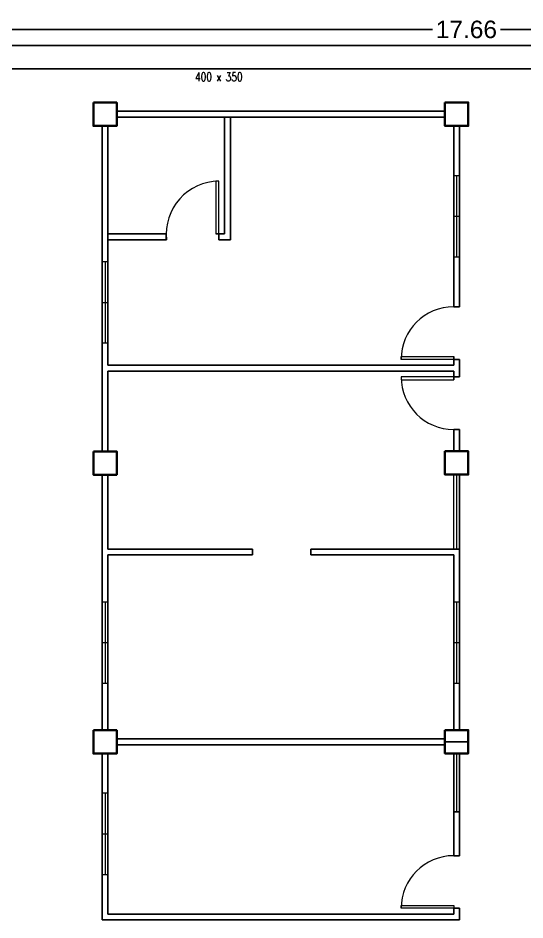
# Model space of a CAD drawing. Header units: millimetres. Extents: x 3 to 434, y 1 to 233.
# Drawn here: x 150.58 to 159.27, y 115.47 to 130.92 of the extents above; entities that cross this region are included whole.
import ezdxf

# ---------------------------------------------------------------- set-up
doc = ezdxf.new("R2010")
doc.units = ezdxf.units.MM
doc.header["$MEASUREMENT"] = 0
for name, color, linetype in [('dimen', 7, 'Continuous'), ('ducting label', 7, 'Continuous'), ('exhaust', 1, 'Continuous')]:
    doc.layers.add(name, color=color, linetype=linetype)
doc.styles.add('Arch-Dim', font='simplex.shx', dxfattribs={"width": 0.75})
doc.styles.get("Standard").update_dxf_attribs({"font": 'arial.ttf'})
doc.dimstyles.new('Copy of dimension', dxfattribs={"dimtxt": 0.3, "dimasz": 0.3, "dimexe": 0.18, "dimexo": 0.0625, "dimgap": 0.09, "dimtad": 0, "dimzin": 0, "dimdsep": 46, "dimtxsty": 'Standard', "dimblk": 'OBLIQUE', "dimcen": 0.09, "dimclrd": 256, "dimclre": 256, "dimclrt": 256, "dimadec": 0, "dimazin": 0, "dimtfac": 1, "dimtofl": 0, "dimtmove": 0, "dimatfit": 3, "dimldrblk": 'OBLIQUE', "dimfxl": 1, "dimtolj": 1, "dimtzin": 0, "dimarcsym": 0})

# ---------------------------------------------------------------- blocks, each defined once
blk = doc.blocks.new('_Oblique')
at = {"color": 0, "linetype": 'ByBlock', "lineweight": -2}
blk.add_line((-0.5, -0.5), (0.5, 0.5), dxfattribs=at)
blk = doc.blocks.new('*D25')
at = {"layer": 'Defpoints', "color": 0, "transparency": 16777216}
for p in [(167.093, 130.723), (167.093, 130.55), (149.435, 129.85)]:
    blk.add_point(p, dxfattribs=at)
at = {"layer": 'dimen', "lineweight": -2, "transparency": 16777216}
for p, q in [((149.435, 129.913), (149.435, 130.903)), ((167.093, 130.613), (167.093, 130.903)), ((149.435, 130.723), (157.682, 130.723)), ((167.093, 130.723), (158.846, 130.723))]:
    blk.add_line(p, q, dxfattribs=at)
at = {"layer": 'dimen', "lineweight": -2, "transparency": 16777216, "xscale": 0.3, "yscale": 0.3, "zscale": 0.3, "rotation": 180}
blk.add_blockref('_Oblique', (149.435, 130.723), dxfattribs=at)
at = {"layer": 'dimen', "lineweight": -2, "transparency": 16777216, "xscale": 0.3, "yscale": 0.3, "zscale": 0.3}
blk.add_blockref('_Oblique', (167.093, 130.723), dxfattribs=at)
at = {"layer": 'dimen', "transparency": 16777216, "insert": (158.264, 130.723), "char_height": 0.3, "attachment_point": 5}
blk.add_mtext('\\A1;17.66', dxfattribs=at)

msp = doc.modelspace()

# ---------------------------------------------------------------- linework, layer by layer
at = {"color": 8, "lineweight": 25}
for p, q in [((157.896, 129.323), (152.271, 129.323)), ((157.896, 129.223), (152.271, 129.223)), ((154.121, 127.223), (154.121, 129.223)), ((154.221, 127.123), (154.221, 129.223)), ((152.021, 129.071), (152.021, 123.496)), ((152.121, 129.071), (152.121, 124.973)), ((158.046, 125.973), (158.046, 129.073)), ((158.146, 125.973), (158.146, 129.073)), ((152.121, 127.223), (153.121, 127.223)), ((153.121, 127.123), (153.121, 127.223)), ((153.971, 127.223), (154.121, 127.223)), ((154.121, 127.223), (154.021, 127.223)), ((154.021, 127.223), (154.021, 127.123)), ((152.121, 127.123), (153.126, 127.123)), ((152.121, 127.123), (152.121, 124.973)), ((154.021, 127.123), (154.221, 127.123)), ((158.046, 125.973), (158.146, 125.973)), ((158.046, 124.973), (158.046, 125.123)), ((158.046, 125.073), (158.146, 125.073)), ((158.146, 124.773), (158.146, 125.073)), ((152.121, 124.973), (158.046, 124.973)), ((152.121, 124.873), (152.121, 123.496)), ((152.121, 124.873), (158.046, 124.873)), ((158.046, 124.723), (158.046, 124.873)), ((158.146, 124.773), (158.046, 124.773)), ((158.046, 123.498), (158.046, 123.873)), ((158.146, 123.873), (158.046, 123.873)), ((158.146, 123.498), (158.146, 123.873)), ((152.021, 123.096), (152.021, 118.721)), ((152.121, 123.096), (152.121, 121.823)), ((158.146, 118.723), (158.146, 123.098)), ((154.596, 121.823), (152.121, 121.823)), ((154.596, 121.723), (154.596, 121.823)), ((158.046, 121.823), (155.596, 121.823)), ((155.596, 121.823), (155.596, 121.723)), ((158.046, 121.823), (155.596, 121.823)), ((152.121, 121.723), (152.121, 118.721)), ((154.596, 121.723), (152.121, 121.723)), ((158.046, 121.723), (155.596, 121.723)), ((158.046, 118.723), (158.046, 121.723)), ((152.271, 118.571), (157.896, 118.571)), ((157.896, 118.523), (158.296, 118.523)), ((152.271, 118.471), (157.896, 118.471)), ((152.021, 118.321), (152.021, 115.471)), ((152.121, 118.321), (152.121, 115.571)), ((158.046, 116.571), (158.046, 118.323)), ((158.146, 116.571), (158.146, 118.323)), ((158.146, 116.571), (158.046, 116.571)), ((152.121, 115.571), (158.046, 115.571)), ((158.046, 115.571), (158.046, 115.671)), ((158.046, 115.571), (158.046, 115.671)), ((158.046, 115.671), (158.146, 115.671)), ((158.146, 115.471), (158.146, 115.671)), ((152.021, 115.471), (158.146, 115.471))]:
    msp.add_line(p, q, dxfattribs=at)
at = {"color": 8, "lineweight": 13}
for p, q in [((154.021, 128.123), (153.971, 128.123)), ((153.971, 128.123), (153.971, 127.223)), ((154.021, 127.223), (154.021, 128.123)), ((157.146, 125.073), (157.146, 125.123)), ((157.146, 125.123), (158.046, 125.123)), ((158.046, 125.073), (157.146, 125.073)), ((157.146, 124.773), (157.146, 124.723)), ((158.046, 124.773), (157.146, 124.773)), ((157.146, 124.723), (158.046, 124.723)), ((157.146, 115.721), (158.046, 115.721)), ((157.146, 115.671), (157.146, 115.721)), ((158.046, 115.721), (158.046, 115.671)), ((158.046, 115.671), (157.146, 115.671))]:
    msp.add_line(p, q, dxfattribs=at)
at = {"color": 8, "lineweight": 9}
for p, q in [((158.046, 127.523), (158.046, 128.223)), ((158.046, 128.223), (158.146, 128.223)), ((158.096, 128.223), (158.096, 126.823)), ((158.146, 128.223), (158.146, 126.823)), ((158.046, 127.523), (158.146, 127.523)), ((152.021, 126.748), (152.121, 126.748)), ((152.071, 126.748), (152.071, 125.348)), ((158.146, 126.823), (158.046, 126.823)), ((152.021, 126.048), (152.121, 126.048)), ((152.121, 125.348), (152.021, 125.348)), ((158.046, 121.823), (158.046, 123.098)), ((158.096, 123.098), (158.096, 121.823)), ((158.046, 121.823), (158.146, 121.823)), ((152.021, 120.922), (152.121, 120.922)), ((152.071, 120.922), (152.071, 119.522)), ((158.046, 120.922), (158.146, 120.922)), ((158.096, 120.922), (158.096, 119.522)), ((152.021, 120.222), (152.121, 120.222)), ((158.046, 120.222), (158.146, 120.222)), ((152.121, 119.522), (152.021, 119.522)), ((158.146, 119.522), (158.046, 119.522)), ((158.046, 118.323), (158.046, 117.323)), ((158.096, 118.323), (158.096, 117.323)), ((152.021, 116.946), (152.021, 117.646)), ((152.021, 117.646), (152.121, 117.646)), ((152.071, 117.646), (152.071, 116.246)), ((152.121, 117.646), (152.121, 116.246)), ((158.046, 117.323), (158.146, 117.323)), ((152.021, 116.946), (152.121, 116.946)), ((152.121, 116.246), (152.021, 116.246))]:
    msp.add_line(p, q, dxfattribs=at)
at = {"color": 8, "lineweight": -2}
msp.add_line((153.126, 127.123), (153.121, 127.123), dxfattribs=at)
at = {"color": 8, "lineweight": 35}
for points in [[(151.871, 129.471), (152.271, 129.471), (152.271, 129.071), (151.871, 129.071)], [(157.896, 129.473), (158.296, 129.473), (158.296, 129.073), (157.896, 129.073)], [(151.871, 123.496), (152.271, 123.496), (152.271, 123.096), (151.871, 123.096)], [(157.896, 123.498), (158.296, 123.498), (158.296, 123.098), (157.896, 123.098)], [(151.871, 118.721), (152.271, 118.721), (152.271, 118.321), (151.871, 118.321)], [(157.896, 118.723), (158.296, 118.723), (158.296, 118.323), (157.896, 118.323)]]:
    msp.add_lwpolyline(points, close=True, dxfattribs=at)
at = {"color": 8, "lineweight": 9}
for points in [[(158.046, 128.223), (158.146, 128.223), (158.146, 126.823), (158.046, 126.823)], [(152.021, 126.748), (152.121, 126.748), (152.121, 125.348), (152.021, 125.348)], [(152.021, 126.748), (152.121, 126.748), (152.121, 125.348), (152.021, 125.348)], [(158.046, 123.098), (158.146, 123.098), (158.146, 121.823), (158.046, 121.823)], [(152.021, 120.922), (152.121, 120.922), (152.121, 119.522), (152.021, 119.522)], [(158.046, 120.922), (158.146, 120.922), (158.146, 119.522), (158.046, 119.522)], [(158.046, 118.323), (158.146, 118.323), (158.146, 117.323), (158.046, 117.323)], [(152.021, 117.646), (152.121, 117.646), (152.121, 116.246), (152.021, 116.246)]]:
    msp.add_lwpolyline(points, close=True, dxfattribs=at)
at = {"color": 8, "lineweight": 13}
for centre, start, end in [((154.021, 127.223), 90, 186.3794), ((158.046, 125.073), 90, 180), ((158.046, 124.773), 180, 270), ((158.046, 115.671), 90, 180)]:
    msp.add_arc(centre, 0.9, start, end, dxfattribs=at)
at = {"layer": 'exhaust'}
for p, q in [((149.785, 130.45), (167.393, 130.45)), ((149.685, 130.05), (172.696, 130.05))]:
    msp.add_line(p, q, dxfattribs=at)

# ---------------------------------------------------------------- texts
at = {"layer": 'ducting label', "color": 240, "linetype": 'Continuous', "lineweight": 25, "true_color": 0xed1f24, "insert": (153.613, 129.986), "char_height": 0.15, "attachment_point": 1, "style": 'Arch-Dim'}
msp.add_mtext_dynamic_manual_height_columns('\\A1;400 x 350', width=1.19515, gutter_width=1.011, heights=[0], dxfattribs=at)

# ---------------------------------------------------------------- dimensions: what is measured, and where the dimension line sits
at = {"layer": 'dimen'}
dim = msp.add_linear_dim(base=(167.093, 130.723), p1=(149.435, 129.85), p2=(167.093, 130.55), dimstyle='Copy of dimension', dxfattribs=at)
dim.commit()
dim.dimension.update_dxf_attribs({"geometry": '*D25', "text_midpoint": (158.264, 130.723)})

doc.saveas('drawing.dxf')
